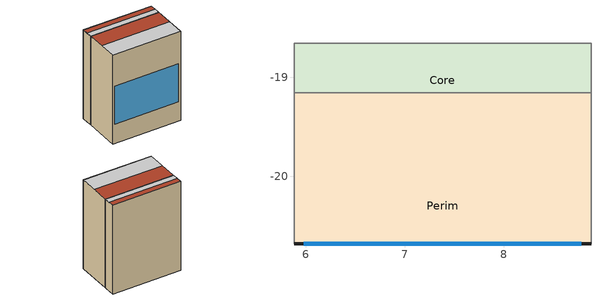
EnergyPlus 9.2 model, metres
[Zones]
Perim
 floor adiabatic (B_Ret_Inf_0): 5.88,-20.68 5.88,-19.92 8.88,-19.92 8.88,-20.68 z0
 floor ground (B_Ret_Gro_0): 5.88,-19.92 5.88,-19.15 8.88,-19.15 8.88,-19.92 z0
 wall outside (B_Ret_Fac_0): 5.88,-20.68 8.88,-20.68 z0:3.96
 wall to Core (B_Ret_Par_0): 8.88,-19.15 5.88,-19.15 z0:3.96
 wall adiabatic (B_Ret_Par_0): 8.88,-20.68 8.88,-19.15 / 5.88,-19.15 5.88,-20.68 z0:3.96
 window (B_Dbl_Air_Cl): 5.98,-20.68 8.78,-20.68 z0.85:2.55
 ceiling adiabatic (B_Ret_Inf_0): 5.88,-20.68 8.88,-20.68 8.88,-19.92 5.88,-19.92 z3.96
 roof outside (B_Ret_Rof_0): 5.88,-19.92 8.88,-19.92 8.88,-19.15 5.88,-19.15 z3.96
Core
 floor adiabatic (B_Ret_Inf_0): 5.88,-19.15 5.88,-18.9 8.88,-18.9 8.88,-19.15 z0
 floor ground (B_Ret_Gro_0): 5.88,-18.9 5.88,-18.65 8.88,-18.65 8.88,-18.9 z0
 wall adiabatic (B_Ret_Par_0): 8.88,-19.15 8.88,-18.65 5.88,-18.65 5.88,-19.15 z0:3.96
 ceiling adiabatic (B_Ret_Inf_0): 5.88,-19.15 8.88,-19.15 8.88,-18.9 5.88,-18.9 z3.96
 roof outside (B_Ret_Rof_0): 5.88,-18.9 8.88,-18.9 8.88,-18.65 5.88,-18.65 z3.96
[Site:GroundTemperature:BuildingSurface]
14, 14, 14, 14, 14, 14, 14, 14, 14, 14, 14, 14
[Site:GroundReflectance]
0.2, 0.2, 0.2, 0.2, 0.2, 0.2, 0.2, 0.2, 0.2, 0.2, 0.2, 0.2
[Site:GroundReflectance:SnowModifier]
1, 1
[Building]
Building: North Axis {deg}=0; Terrain=Suburbs; Loads Convergence Tolerance Value=.04; Temperature Convergence Tolerance Value {deltaC}=.4; Solar Distribution=FullExterior; Maximum Number of Warmup Days=25
[Construction]
B_Ret_Thm_0: B_Gypsum_Plaster_0.02_B_Ret_Thm_0, B_Softwood_General_0.02_B_Ret_Thm_0, B_Gypsum_Plaster_0.02_B_Ret_Thm_0
B_Ret_Fac_0: B_Clay_Brick_H_0.06_B_Ret_Fac_0, B_XPS_Board_0.02_B_Ret_Fac_0, B_Concrete_Block_H_0.15_B_Ret_Fac_0, B_Fiberglass_Batts_0.05_B_Ret_Fac_0, B_Gypsum_Board_0.015_B_Ret_Fac_0
B_Ret_Par_0: B_Gypsum_Plaster_0.02_B_Ret_Par_0, B_Softwood_General_0.02_B_Ret_Par_0, B_Gypsum_Plaster_0.02_B_Ret_Par_0
B_Ret_Inf_0: B_Urethane_Carpet_0.02_B_Ret_Inf_0, B_Cement_Mortar_0.02_B_Ret_Inf_0, B_Concrete_RC_Dense_0.15_B_Ret_Inf_0, B_Air_Floor_15cm_0.15_B_Ret_Inf_0, B_Gypsum_Board_0.02_B_Ret_Inf_0
B_Ret_Gro_0: B_XPS_Board_0.02_B_Ret_Gro_0, B_Concrete_RC_Dense_0.15_B_Ret_Gro_0, B_Concrete_MC_Light_0.04_B_Ret_Gro_0, B_Cement_Mortar_0.03_B_Ret_Gro_0, B_Ceramic_Tile_0.02_B_Ret_Gro_0
B_Ret_Rof_0: B_XPS_Board_0.1_B_Ret_Rof_0, B_Concrete_MC_Light_0.15_B_Ret_Rof_0, B_Concrete_RC_Dense_0.2_B_Ret_Rof_0, B_Air_Floor_15cm_0.15_B_Ret_Rof_0, B_Gypsum_Board_0.02_B_Ret_Rof_0
B_Dbl_Air_Cl: B_Glass_Clear_3_0.003_B_Dbl_Air_Cl, AIR_0.006_B_Dbl_Air_Cl, B_Glass_Clear_3_0.003_B_Dbl_Air_Cl
[Material] Roughness=Rough
Name | Thickness {m} | Conductivity {W/m-K} | Density {kg/m3} | Specific Heat {J/kg-K} | Thermal Absorptance | Solar Absorptance | Visible Absorptance
B_Gypsum_Plaster_0.02_B_Ret_Thm_0; B_Gypsum_Plaster_0.02_B_Ret_Par_0 | 0.02 | 0.42 | 900 | 840 | 0.9 | 0.7 | 0.7
B_Softwood_General_0.02_B_Ret_Thm_0; B_Softwood_General_0.02_B_Ret_Par_0 | 0.02 | 0.13 | 496 | 1630 | 0.9 | 0.6 | 0.6
B_Clay_Brick_H_0.06_B_Ret_Fac_0 | 0.06 | 0.41 | 1000 | 920 | 0.9 | 0.5 | 0.5
B_XPS_Board_0.02_B_Ret_Fac_0; B_XPS_Board_0.02_B_Ret_Gro_0 | 0.02 | 0.037 | 40 | 1200 | 0.6 | 0.6 | 0.6
B_Concrete_Block_H_0.15_B_Ret_Fac_0 | 0.15 | 1.25 | 880 | 840 | 0.9 | 0.7 | 0.7
B_Fiberglass_Batts_0.05_B_Ret_Fac_0 | 0.05 | 0.043 | 12 | 840 | 0.9 | 0.6 | 0.6
B_Gypsum_Board_0.015_B_Ret_Fac_0 | 0.015 | 0.16 | 950 | 840 | 0.9 | 0.6 | 0.6
B_Urethane_Carpet_0.02_B_Ret_Inf_0 | 0.02 | 0.045 | 110 | 840 | 0.9 | 0.7 | 0.7
B_Cement_Mortar_0.02_B_Ret_Inf_0 | 0.02 | 0.8 | 1900 | 840 | 0.9 | 0.8 | 0.8
B_Concrete_RC_Dense_0.15_B_Ret_Inf_0; B_Concrete_RC_Dense_0.15_B_Ret_Gro_0 | 0.15 | 1.75 | 2400 | 840 | 0.9 | 0.7 | 0.7
B_Air_Floor_15cm_0.15_B_Ret_Inf_0; B_Air_Floor_15cm_0.15_B_Ret_Rof_0 | 0.15 | 0.7 | 1.2 | 1000 | 0.01 | 0.7 | 0.7
B_Gypsum_Board_0.02_B_Ret_Inf_0; B_Gypsum_Board_0.02_B_Ret_Rof_0 | 0.02 | 0.16 | 950 | 840 | 0.9 | 0.6 | 0.6
B_Concrete_MC_Light_0.04_B_Ret_Gro_0 | 0.04 | 1.65 | 2100 | 1040 | 0.9 | 0.7 | 0.7
B_Cement_Mortar_0.03_B_Ret_Gro_0 | 0.03 | 0.8 | 1900 | 840 | 0.9 | 0.8 | 0.8
B_Ceramic_Tile_0.02_B_Ret_Gro_0 | 0.02 | 0.8 | 2243 | 840 | 0.9 | 0.4 | 0.4
B_XPS_Board_0.1_B_Ret_Rof_0 | 0.1 | 0.037 | 40 | 1200 | 0.6 | 0.6 | 0.6
B_Concrete_MC_Light_0.15_B_Ret_Rof_0 | 0.15 | 1.65 | 2100 | 1040 | 0.9 | 0.7 | 0.7
B_Concrete_RC_Dense_0.2_B_Ret_Rof_0 | 0.2 | 1.75 | 2400 | 840 | 0.9 | 0.7 | 0.7
[WindowMaterial:Glazing]
B_Glass_Clear_3_0.003_B_Dbl_Air_Cl: Optical Data Type=SpectralAverage; Thickness {m}=0.003; Solar Transmittance at Normal Incidence=0.83; Front Side Solar Reflectance at Normal Incidence=0.07; Back Side Solar Reflectance at Normal Incidence=0.07; Visible Transmittance at Normal Incidence=0.89; Front Side Visible Reflectance at Normal Incidence=0.08; Back Side Visible Reflectance at Normal Incidence=0.08; Infrared Transmittance at Normal Incidence=0; Front Side Infrared Hemispherical Emissivity=0.84; Back Side Infrared Hemispherical Emissivity=0.84; Conductivity {W/m-K}=0.9; Dirt Correction Factor for Solar and Visible Transmittance=1
[WindowMaterial:Gas]
AIR_0.006_B_Dbl_Air_Cl: Gas Type=AIR; Thickness {m}=0.006
[EnergyManagementSystem:Sensor] Output:Variable or Output:Meter Index Key=Environment
Name | Output:Variable or Output:Meter
OutdoorTemp | Site Outdoor Air Drybulb Temperature
OutdoorRelHumid | Site Outdoor Air Relative Humidity
[Zone] Type=1; Multiplier=1; Zone Inside Convection Algorithm=TARP; Zone Outside Convection Algorithm=DOE-2
Name | Volume {m3} | Floor Area {m2}
Perim | 18.0975 | 4.57477
Core | 5.93389 | 1.5
[People] Number of People Schedule=B_Ret_Y_Occ; Number of People Calculation Method=People/Area; People per Zone Floor Area {person/m2}=0.1; Fraction Radiant=0.3; Sensible Heat Fraction=AUTOCALCULATE; Carbon Dioxide Generation Rate {m3/s-W}=3.82e-08; Enable ASHRAE 55 Comfort Warnings=No; Mean Radiant Temperature Calculation Type=ZoneAveraged; Clothing Insulation Calculation Method=DynamicClothingModelASHRAE55; Thermal Comfort Model 1 Type=AdaptiveASH55
Name | Zone or ZoneList | Activity Level Schedule | Work Efficiency Schedule | Air Velocity Schedule
People Perim | Perim | PerimPeopleActivity | PerimWorkEfficiency | PerimAirVelocity
People Core | Core | CorePeopleActivity | CoreWorkEfficiency | CoreAirVelocity
[ElectricEquipment] Schedule=B_Ret_Y_Plg; Design Level Calculation Method=Watts/Area; Watts per Zone Floor Area {W/m2}=6; Fraction Latent=0; Fraction Radiant=.2; Fraction Lost=0
Name | Zone or ZoneList
Perim Equipment 1 | Perim
Core Equipment 1 | Core
[Lights] Schedule=B_Ret_Y_Plg; Design Level Calculation Method=Watts/Area; Watts per Zone Floor Area {W/m2}=16; Return Air Fraction=0; Fraction Radiant=.42; Fraction Visible=.18; Fraction Replaceable=1
Name | Zone or ZoneList
Perim General lighting | Perim
Core General lighting | Core
[ZoneControl:Thermostat]
Name | Zone or ZoneList | Control Type Schedule | Control 1
Perim Thermostat | Perim | PerimZoneControlTypeSched | Dual Setpoint - Zone Perim
Core Thermostat | Core | CoreZoneControlTypeSched | Dual Setpoint - Zone Core
[ThermostatSetpoint:DualSetpoint]
Name | Heating Setpoint Temperature Schedule | Cooling Setpoint Temperature Schedule
Dual Setpoint - Zone Perim | PerimHeating_SP_Sch | PerimCooling_SP_Sch
Dual Setpoint - Zone Core | CoreHeating_SP_Sch | CoreCooling_SP_Sch
[Zone equipment]
Perim: Perim Ideal Loads Air
Core: Core Ideal Loads Air
[ZoneHVAC:IdealLoadsAirSystem] Maximum Heating Supply Air Temperature {C}=30; Minimum Cooling Supply Air Temperature {C}=18; Maximum Heating Supply Air Humidity Ratio {kgWater/kgDryAir}=0.01; Minimum Cooling Supply Air Humidity Ratio {kgWater/kgDryAir}=0.008; Heating Limit=NoLimit; Maximum Heating Air Flow Rate {m3/s}=100; Cooling Limit=NoLimit; Maximum Cooling Air Flow Rate {m3/s}=100; Heating Availability Schedule=B_Ret_Y_Het; Cooling Availability Schedule=B_Ret_Y_Col; Dehumidification Control Type=None; Humidification Control Type=None; Demand Controlled Ventilation Type=OccupancySchedule; Outdoor Air Economizer Type=NoEconomizer; Heat Recovery Type=None; Sensible Heat Recovery Effectiveness=0.7; Latent Heat Recovery Effectiveness=0.65
Name | Design Specification Outdoor Air Object
Perim Ideal Loads Air | PerimMinFreshAir
Core Ideal Loads Air | CoreMinFreshAir
[DesignSpecification:OutdoorAir] Outdoor Air Method=Sum; Outdoor Air Flow per Person {m3/s-person}=0; Outdoor Air Flow per Zone Floor Area {m3/s-m2}=6E-07; Outdoor Air Schedule=B_Ret_Y_Occ
PerimMinFreshAir; CoreMinFreshAir
[ZoneInfiltration:DesignFlowRate] Schedule=On; Design Flow Rate Calculation Method=AirChanges/Hour; Air Changes per Hour {1/hr}=0.35; Constant Term Coefficient=1; Temperature Term Coefficient=0; Velocity Term Coefficient=0; Velocity Squared Term Coefficient=0
Name | Zone or ZoneList
PerimInfiltration | Perim
CoreInfiltration | Core
[WaterUse:Equipment] Flow Rate Fraction Schedule=B_Ret_Y_Dhw
Name | Peak Flow Rate {m3/s} | Target Temperature Schedule | Hot Water Supply Temperature Schedule | Cold Water Supply Temperature Schedule
DHW Perim | 7.62462e-08 | DHW Supply Temperature Perim | DHW Supply Temperature Perim | DHW Mains Temperature Perim
DHW Core | 2.5e-08 | DHW Supply Temperature Core | DHW Supply Temperature Core | DHW Mains Temperature Core
[InternalMass] Construction=B_Ret_Thm_0
Name | Zone or ZoneList | Surface Area {m2}
PerimInternalMass | Perim | 2.05865
CoreInternalMass | Core | 0.675
[Schedule:Constant]
On: On/Off, 1
PerimPeopleActivity; CorePeopleActivity: Any Number, 125.28
PerimAirVelocity; CoreAirVelocity: Any Number, 0.2
PerimWorkEfficiency; CoreWorkEfficiency: Any Number, 0
PerimHeating_SP_Sch; CoreHeating_SP_Sch: Temperature, 20
PerimCooling_SP_Sch; CoreCooling_SP_Sch: Temperature, 24
PerimZoneControlTypeSched; CoreZoneControlTypeSched: Any Number, 4
DHW Supply Temperature Perim; DHW Supply Temperature Core: Temperature, 55
DHW Mains Temperature Perim; DHW Mains Temperature Core: Temperature, 16
[Schedule:Year]
B_Ret_Y_Occ: B_Ret_W_Occ, 1, 1, 12, 31
B_Ret_Y_Het: B_Ret_W_Het, 1, 1, 4, 30, B_Ret_W_Off, 5, 1, 9, 30, B_Ret_W_Het, 10, 1, 12, 31
B_Ret_Y_Col: B_Ret_W_Off, 1, 1, 4, 30, B_Ret_W_Col, 5, 1, 9, 30, B_Ret_W_Off, 10, 1, 12, 31
B_Ret_Y_Dhw: B_Ret_W_Dhw, 1, 1, 12, 31
B_Ret_Y_Plg: B_Ret_W_Plg, 1, 1, 12, 31
[Schedule:Week:Daily]
B_Ret_W_Occ: B_Ret_D_Occ_WE, B_Ret_D_Occ_WD, B_Ret_D_Occ_WD, B_Ret_D_Occ_WD, B_Ret_D_Occ_WD, B_Ret_D_Occ_WD, B_Ret_D_Occ_WD, B_Ret_D_Occ_WE, B_Ret_D_Occ_WD, B_Ret_D_Occ_WD, B_Ret_D_Occ_WD, B_Ret_D_Occ_WD
B_Ret_W_Het: B_Ret_D_Het_WE, B_Ret_D_Het_WD, B_Ret_D_Het_WD, B_Ret_D_Het_WD, B_Ret_D_Het_WD, B_Ret_D_Het_WD, B_Ret_D_Het_WD, B_Ret_D_Het_WE, B_Ret_D_Het_WD, B_Ret_D_Het_WD, B_Ret_D_Het_WD, B_Ret_D_Het_WD
B_Ret_W_Off: B_Ret_D_Off, B_Ret_D_Off, B_Ret_D_Off, B_Ret_D_Off, B_Ret_D_Off, B_Ret_D_Off, B_Ret_D_Off, B_Ret_D_Off, B_Ret_D_Off, B_Ret_D_Off, B_Ret_D_Off, B_Ret_D_Off
B_Ret_W_Col: B_Ret_D_Col_WE, B_Ret_D_Col_WD, B_Ret_D_Col_WD, B_Ret_D_Col_WD, B_Ret_D_Col_WD, B_Ret_D_Col_WD, B_Ret_D_Col_WD, B_Ret_D_Col_WE, B_Ret_D_Col_WD, B_Ret_D_Col_WD, B_Ret_D_Col_WD, B_Ret_D_Col_WD
B_Ret_W_Dhw: B_Ret_D_Dhw_WE, B_Ret_D_Dhw_WD, B_Ret_D_Dhw_WD, B_Ret_D_Dhw_WD, B_Ret_D_Dhw_WD, B_Ret_D_Dhw_WD, B_Ret_D_Dhw_WD, B_Ret_D_Dhw_WE, B_Ret_D_Dhw_WD, B_Ret_D_Dhw_WD, B_Ret_D_Dhw_WD, B_Ret_D_Dhw_WD
B_Ret_W_Plg: B_Ret_D_Plg_WE, B_Ret_D_Plg_WD, B_Ret_D_Plg_WD, B_Ret_D_Plg_WD, B_Ret_D_Plg_WD, B_Ret_D_Plg_WD, B_Ret_D_Plg_WD, B_Ret_D_Plg_WE, B_Ret_D_Plg_WD, B_Ret_D_Plg_WD, B_Ret_D_Plg_WD, B_Ret_D_Plg_WD
[Schedule:Day:Hourly]
B_Ret_D_Occ_WD: 0, 0, 0, 0, 0, 0, 0, 0.2, 0.4, 0.6, 0.6, 0.8, 0.8, 0.8, 0.8, 0.8, 0.8, 0.6, 0.6, 0.4, 0.4, 0, 0, 0
B_Ret_D_Occ_WE: 0, 0, 0, 0, 0, 0, 0, 0, 0, 0.1, 0.2, 0.2, 0.4, 0.4, 0.4, 0.4, 0.4, 0.2, 0.1, 0, 0, 0, 0, 0
B_Ret_D_Het_WD; B_Ret_D_Col_WD: 0, 0, 0, 0, 0, 0, 0, 1, 1, 1, 1, 1, 1, 1, 1, 1, 1, 1, 1, 1, 1, 1, 0, 0
B_Ret_D_Het_WE; B_Ret_D_Col_WE: 0, 0, 0, 0, 0, 0, 0, 0, 0, 1, 1, 1, 1, 1, 1, 1, 1, 1, 0, 0, 0, 0, 0, 0
B_Ret_D_Off: 0, 0, 0, 0, 0, 0, 0, 0, 0, 0, 0, 0, 0, 0, 0, 0, 0, 0, 0, 0, 0, 0, 0, 0
B_Ret_D_Dhw_WD: 0, 0, 0, 0, 0, 0, 0, 0.2, 0.2, 0.3, 0.4, 0.6, 0.6, 0.6, 0.5, 0.5, 0.5, 0.5, 0.5, 0.3, 0.3, 0.2, 0, 0
B_Ret_D_Dhw_WE: 0, 0, 0, 0, 0, 0, 0, 0, 0, 0.1, 0.3, 0.3, 0.4, 0.4, 0.4, 0.4, 0.4, 0.4, 0.3, 0.1, 0, 0, 0, 0
B_Ret_D_Plg_WD: 0.1, 0.1, 0.1, 0.1, 0.1, 0.1, 0.1, 0.2, 0.6, 1, 1, 1, 1, 1, 1, 1, 1, 1, 0.6, 0.6, 0.4, 0.2, 0.1, 0.1
B_Ret_D_Plg_WE: 0.1, 0.1, 0.1, 0.1, 0.1, 0.1, 0.1, 0.1, 0.2, 0.2, 0.4, 0.4, 0.6, 0.6, 0.6, 0.6, 0.6, 0.6, 0.6, 0.6, 0.4, 0.2, 0.1, 0.1
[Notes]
----  This file was generated with Archsim v.4.0.2.17
-------------------------ERL SENSORS--------------------------
B_Ret_Thm_0 GasType: Facade
